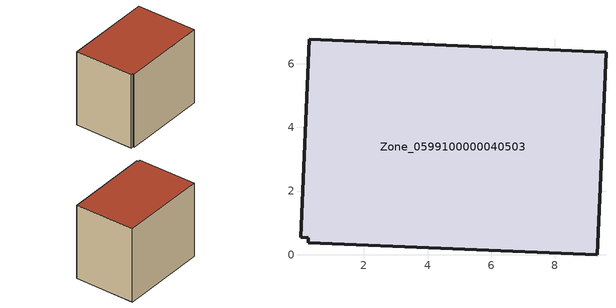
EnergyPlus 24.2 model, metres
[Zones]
Zone_0599100000040503
 floor ground (C_G): 9.33,0 0.24,0.38 0.25,0.54 0.01,0.55 0.28,6.77 9.61,6.36 z1.18
 wall outside (C_F): 9.33,0 9.61,6.36 0.28,6.77 0.01,0.55 0.25,0.54 0.24,0.38 9.33,0 z1.18:9.26
 roof outside (C_R): 0.24,0.38 9.33,0 9.61,6.36 0.28,6.77 0.01,0.55 0.25,0.54 z9.26
[BUILDING]
Pand.0599100000040503: North Axis=0; Terrain=City; Loads Convergence Tolerance Value=0.04; Temperature Convergence Tolerance Value=0.4; Solar Distribution=FullExterior; Maximum Number of Warmup Days=25; Minimum Number of Warmup Days=1
[Site:Location]
Rotterdam.The.Hague.AP_ZH_NLD Design_Conditions: Latitude=51.96; Longitude=4.45; Time Zone=1; Elevation=-4.5
[SITE:GROUNDTEMPERATURE:BUILDINGSURFACE]
18, 18, 18, 18, 18, 18, 18, 18, 18, 18, 18, 18
[MATERIAL] Thermal Absorptance=0.9; Solar Absorptance=0.7; Visible Absorptance=0.7
Name | Roughness | Thickness | Conductivity | Density | Specific Heat
G.TC.1965-1974 | MediumSmooth | 0.15 | 0.882353 | 540 | 1210
F.TC.1965-1974 | Rough | 0.3 | 0.697674 | 1920 | 840
R.TC.1965-1974 | MediumRough | 0.2 | 0.232558 | 1500 | 1000
[CONSTRUCTION]
C_G: G.TC.1965-1974
C_F: F.TC.1965-1974
C_R: R.TC.1965-1974
[ZONE]
Zone_0599100000040503: Type=1; Multiplier=1; Ceiling Height=Autocalculate; Volume=Autocalculate; Floor Area=autocalculate; Part of Total Floor Area=Yes
[ZONEINFILTRATION:DESIGNFLOWRATE]
Infil_Zone_0599100000040503: Zone or ZoneList or Space or SpaceList=Zone_0599100000040503; Schedule=AlwaysOn; Design Flow Rate Calculation Method=Flow/Area; Flow Rate per Floor Area=0.003; Constant Term Coefficient=1; Temperature Term Coefficient=0; Velocity Term Coefficient=0; Velocity Squared Term Coefficient=0
[HVACTEMPLATE:ZONE:IDEALLOADSAIRSYSTEM]
Zone_0599100000040503: Maximum Heating Supply Air Temperature=50; Minimum Cooling Supply Air Temperature=13; Maximum Heating Supply Air Humidity Ratio=0.0156; Minimum Cooling Supply Air Humidity Ratio=0.0077; Heating Limit=NoLimit; Cooling Limit=NoLimit; Dehumidification Control Type=ConstantSensibleHeatRatio; Cooling Sensible Heat Ratio=0.7; Dehumidification Setpoint=60; Humidification Control Type=None; Humidification Setpoint=30; Outdoor Air Method=None; Outdoor Air Flow Rate per Person=0.00944; Outdoor Air Flow Rate per Zone Floor Area=0; Outdoor Air Flow Rate per Zone=0; Demand Controlled Ventilation Type=None; Outdoor Air Economizer Type=NoEconomizer; Heat Recovery Type=None; Sensible Heat Recovery Effectiveness=0.7; Latent Heat Recovery Effectiveness=0.65
[ZONECONTROL:THERMOSTAT]
ThermostatControl_Zone_0599100000040503: Zone or ZoneList=Zone_0599100000040503; Control Type Schedule=DualSetpointControlType; Control 1=Thermostat_Zone_0599100000040503; Temperature Difference Between Cutout And Setpoint=0
[THERMOSTATSETPOINT:DUALSETPOINT]
Thermostat_Zone_0599100000040503: Heating Setpoint Temperature Schedule=HeatingSetpoint_Zone_0599100000040503; Cooling Setpoint Temperature Schedule=CoolingSetpoint_Zone_0599100000040503
[SCHEDULE:COMPACT]
HeatingSetpoint_Zone_0599100000040503: Through: 12/31, For: AllDays, Until: 24:00, 21
CoolingSetpoint_Zone_0599100000040503: Through: 12/31, For: AllDays, Until: 24:00, 24
DualSetpointControlType: Through: 12/31, For: AllDays, Until: 24:00, 4
AlwaysOn: Through: 12/31, For: AllDays, Until: 24:00, 1
